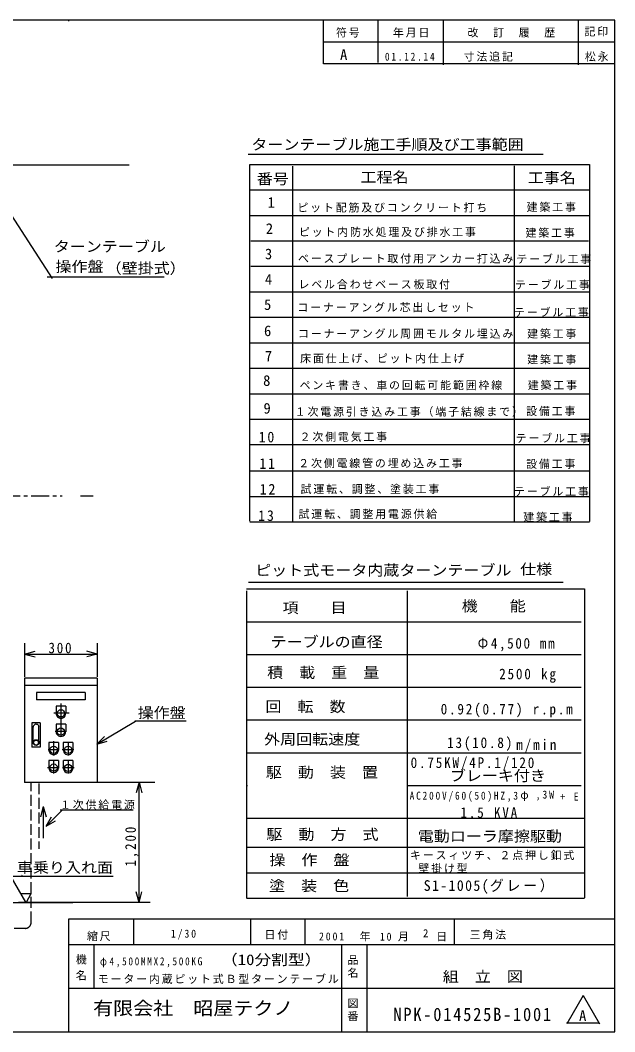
# Model space of a CAD drawing. Units: millimetres, scale not verified. Extents: x -5636 to 5974, y -4212 to 4128.
# Drawn here: x 1075 to 5974, y -4212 to 4128 of the extents above; entities that cross this region are included whole.
import ezdxf
from ezdxf.enums import TextEntityAlignment as Align

# ---------------------------------------------------------------- set-up
doc = ezdxf.new("R2010")
doc.units = ezdxf.units.MM
doc.header["$LTSCALE"] = 30
for name, pattern in [('CHAIN1', [8, 5, -1, 1, -1]), ('CHAIN2', [12, 9, -1, 1, -1]), ('DASHED3', [4, 3, -1])]:
    doc.linetypes.add(name, pattern=pattern)
doc.layers.add('0-0', color=7, linetype='Continuous')
doc.styles.add('@ＭＳ ゴシック', font='')
doc.styles.add('ＭＳ ゴシック', font='')
doc.styles.get('@ＭＳ ゴシック').set_extended_font_data('@MS Gothic')
doc.styles.get('ＭＳ ゴシック').set_extended_font_data('MS Gothic')

msp = doc.modelspace()

# ---------------------------------------------------------------- linework, layer by layer
at = {"layer": '0-0'}
for p, q in [((1473.75, 4120.31), (1473.75, 4127.81)), ((3573.75, 3767.47), (3573.75, 4127.81)), ((4023.75, 3780.44), (4023.75, 4127.81)), ((4563.75, 3760.98), (4563.75, 4127.81)), ((5673.75, 3760.98), (5673.75, 4127.81)), ((5973.75, 3947.81), (3573.75, 3947.81)), ((5973.75, 3767.81), (3573.75, 3767.81)), ((2951.89, 3023.1), (5383.25, 3023.1)), ((-964.99, 2935.58), (1971.33, 2935.58)), ((2967.19, 2938.73), (5765.62, 2938.73)), ((2967.19, -1.77), (2967.19, 2938.73)), ((3318.75, 2924.66), (3318.75, -1.77)), ((5143.73, 2926.02), (5143.73, -10.19)), ((5765.62, 2938.73), (5765.62, -5.98)), ((882.28, 2701.97), (1337.2, 1998.91)), ((2969.96, 2728.73), (5767.39, 2728.73)), ((2969.96, 2518.73), (5762.87, 2518.73)), ((2974.48, 2308.73), (5758.35, 2308.73)), ((2974.48, 2098.73), (5767.39, 2098.73)), ((1295.84, 2012.69), (2260.83, 2012.69)), ((2969.96, 1888.73), (5762.87, 1888.73)), ((2969.96, 1678.73), (5762.87, 1678.73)), ((2965.44, 1468.73), (5762.87, 1468.73)), ((2965.44, 1258.73), (5767.39, 1258.73)), ((2967.19, 1048.73), (5765.62, 1048.73)), ((2967.19, 838.73), (5765.62, 838.73)), ((2967.19, 628.73), (5765.62, 628.73)), ((2967.19, 411.65), (5765.62, 411.65)), ((1570.58, 205.58), (1675.14, 205.58)), ((2967.19, 201.65), (5765.62, 201.65)), ((2967.19, 201.65), (5765.62, 201.65)), ((2967.19, -8.35), (5765.62, -8.35)), ((2967.19, -8.35), (5765.62, -8.35)), ((2940.44, -561.39), (5724.82, -561.39)), ((2940.44, -575.45), (2940.44, -3107.74)), ((2954.5, -505.14), (5549.41, -505.14)), ((4262.32, -575.45), (4262.32, -3098.08)), ((5724.82, -561.39), (5724.82, -3107.74)), ((2940.44, -831.39), (5696.69, -831.39)), ((1109.73, -1008.29), (1109.73, -1285.89)), ((1109.73, -1098.29), (1196.66, -1075)), ((1709.73, -1098.29), (1622.79, -1075)), ((1709.73, -1008.29), (1709.73, -1285.89)), ((1109.73, -1098.29), (1709.73, -1098.29)), ((1109.73, -1098.29), (1196.66, -1121.59)), ((1709.73, -1098.29), (1622.79, -1121.59)), ((2940.44, -1101.39), (5696.69, -1101.39)), ((1709.73, -1296.32), (1109.73, -1296.32)), ((1109.73, -1296.32), (1109.73, -2156.32)), ((1709.73, -1296.32), (1709.73, -2156.32)), ((1709.73, -1356.32), (1109.73, -1356.32)), ((1209.73, -1416.32), (1209.73, -1476.32)), ((1609.73, -1416.32), (1209.73, -1416.32)), ((1609.73, -1416.32), (1609.73, -1476.32)), ((2940.44, -1371.39), (5696.69, -1371.39)), ((1609.73, -1476.32), (1209.73, -1476.32)), ((1369.73, -1526.32), (1369.73, -1586.94)), ((1449.73, -1526.32), (1369.73, -1526.32)), ((1449.73, -1526.32), (1449.73, -1586.94)), ((1239.73, -1666.32), (1169.73, -1666.32)), ((1169.73, -1666.32), (1169.73, -1866.32)), ((1705.68, -1841.95), (2023.44, -1652.24)), ((2018.7, -1647.5), (2440.8, -1647.5)), ((2940.44, -1641.39), (5696.69, -1641.39)), ((1181.98, -1826.75), (1181.98, -1698.21)), ((1229.06, -1828.1), (1229.06, -1698.66)), ((1369.73, -1676.32), (1369.73, -1736.36)), ((1449.73, -1676.32), (1369.73, -1676.32)), ((1449.73, -1676.32), (1449.73, -1736.36)), ((1309.73, -1826.32), (1309.73, -1885.55)), ((1389.98, -1826.32), (1309.73, -1826.32)), ((1389.73, -1826.25), (1389.73, -1887)), ((1508.73, -1826.32), (1429.27, -1826.32)), ((1429.73, -1826.59), (1429.73, -1886.03)), ((1508.73, -1826.32), (1508.73, -1885.55)), ((1705.68, -1841.95), (1768.38, -1777.39)), ((1705.68, -1841.95), (1792.26, -1817.39)), ((2940.44, -1911.39), (5696.69, -1911.39)), ((1309.73, -1976.39), (1309.73, -2036.79)), ((1390.66, -1976.32), (1310.45, -1976.32)), ((1389.73, -1976.87), (1389.73, -2035.82)), ((1429.73, -1975.42), (1429.73, -2036.19)), ((1508.56, -1976.32), (1430.29, -1976.32)), ((1508.73, -1976.87), (1508.73, -2037.64)), ((2184.69, -2156.32), (1109.73, -2156.32)), ((2054.05, -2154.97), (2030.75, -2241.91)), ((2940.44, -2181.39), (2948.23, -2181.39)), ((4261.22, -2181.39), (5696.69, -2181.39)), ((1264.6, -2354.17), (1241.31, -2441.1)), ((1264.6, -2354.17), (1264.6, -2615.02)), ((1264.6, -2354.17), (1287.9, -2441.1)), ((1287.16, -2518.2), (1422, -2383.37)), ((1404.52, -2383.72), (2006.03, -2383.72)), ((1287.16, -2518.2), (1332.16, -2440.26)), ((1287.16, -2518.2), (1365.1, -2473.2)), ((2940.44, -2451.39), (5724.82, -2451.39)), ((2940.44, -2691.39), (5724.82, -2691.39)), ((2940.44, -2901.39), (5724.82, -2901.39)), ((997.49, -2930.52), (1839.33, -2930.52)), ((1119.67, -3142.47), (999.17, -2933.77)), ((1087.79, -2924.69), (1090.45, -2922.03)), ((1079.83, -3073.42), (1167.47, -3073.42)), ((1124.98, -3142.47), (1165.99, -3071.43)), ((2054.05, -3146.41), (2030.75, -3059.48)), ((2054.05, -3146.41), (2077.34, -3059.48)), ((868.6, -3146.41), (1509.03, -3146.41)), ((2144.05, -3146.41), (1061.49, -3146.41)), ((2940.44, -3111.39), (5724.82, -3111.39)), ((1473.75, -4212.19), (1473.75, -3282.19)), ((1473.75, -3282.19), (5973.75, -3282.19)), ((2007.97, -3281.34), (2007.97, -3489.77)), ((2973.75, -3496.02), (2973.75, -3283.94)), ((3423.75, -3485.82), (3423.75, -3286.43)), ((4653.75, -3496.02), (4653.75, -3283.85)), ((1473.6, -3492.19), (5973.75, -3492.19)), ((1683.75, -3846.52), (1683.75, -3489.77)), ((3723.75, -4212.19), (3723.75, -3493.29)), ((3933.75, -4212.19), (3933.75, -3493.29)), ((1473.6, -3852.19), (5973.75, -3852.19)), ((5713.93, -3912.06), (5578.93, -4145.89)), ((5713.93, -3912.06), (5848.93, -4145.89)), ((5576.48, -4138.68), (5846.48, -4138.68))]:
    msp.add_line(p, q, dxfattribs=at)
at = {"layer": '0-0', "linetype": 'CHAIN1'}
for p, q in [((-4356.24, 205.58), (1419.91, 205.58)), ((1479.12, -1586.32), (1351.13, -1586.32)), ((1457.15, -1736.32), (1362.02, -1736.32)), ((1349.73, -1815.34), (1349.73, -1933.66)), ((1469.73, -1820.73), (1469.73, -1933.66)), ((1396.32, -1886.32), (1303.98, -1886.32)), ((1517.58, -1886.32), (1420.88, -1886.32)), ((1349.73, -1969.14), (1349.73, -2081.73)), ((1469.73, -1969.82), (1469.73, -2083.66)), ((1396.32, -2036.32), (1299.34, -2036.32)), ((1518.23, -2036.32), (1423.61, -2036.32))]:
    msp.add_line(p, q, dxfattribs=at)
at = {"layer": '0-0', "linetype": 'CHAIN2'}
msp.add_line((1409.73, -1505.26), (1409.73, -1786.62), dxfattribs=at)
at = {"layer": '0-0', "linetype": 'DASHED3'}
for p, q in [((1165.01, -3309.63), (1165.01, -2159.72)), ((1226.66, -2164.46), (1226.66, -2705.13)), ((1115.01, -3359.63), (363.48, -3359.63))]:
    msp.add_line(p, q, dxfattribs=at)
at = {"layer": '0-0'}
msp.add_lwpolyline([(-5636.25, -4212.19), (5973.75, -4212.19), (5973.75, 4127.81), (-5636.25, 4127.81)], close=True, dxfattribs=at)
for points in [[(1239.73, -1666.32), (1239.73, -1866.32), (1169.73, -1866.32)], [(2054.05, -3146.41), (2054.05, -2154.97), (2077.34, -2241.91)]]:
    msp.add_lwpolyline(points, dxfattribs=at)
for centre, radius in [((1410.11, -1586.68), 30), ((1409.41, -1737.13), 30), ((1205.13, -1828.02), 24), ((1205.13, -1828.02), 20), ((1350.09, -1886.59), 30), ((1469.16, -1887.8), 30), ((1350.01, -2034.15), 30), ((1469.69, -2036.77), 30)]:
    msp.add_circle(centre, radius, dxfattribs=at)
for centre, radius, start, end in [((1410.11, -1586.68), 40, 178.8767, 1.14576), ((1205.57, -1700.46), 24, 356.61144, 180.71616), ((1409.41, -1737.13), 40, 178.87076, 1.08645), ((1350.09, -1886.59), 40, 179.1449, 0.8814), ((1469.16, -1887.8), 40, 177.43623, 1.70981), ((1350.01, -2034.15), 40, 181.99427, 356.39607), ((1469.69, -2036.77), 40, 180.6766, 359.32713)]:
    msp.add_arc(centre, radius, start, end, dxfattribs=at)
at = {"layer": '0-0', "linetype": 'DASHED3'}
msp.add_arc((1115.01, -3309.63), 50, 270, 0, dxfattribs=at)

# ---------------------------------------------------------------- texts
at = {"layer": '0-0', "style": 'ＭＳ ゴシック'}
for s, height, p in [('A', 87.98, (3710.19, 3773.95)), ('1', 87.98, (3113.25, 2555.6)), ('2', 87.98, (3098.34, 2339.38)), ('3', 87.98, (3090.88, 2130.63)), ('4', 87.98, (3090.88, 1921.87)), ('5', 87.98, (3083.43, 1713.11)), ('6', 87.98, (3083.43, 1496.9)), ('7', 87.98, (3090.88, 1288.14)), ('8', 87.98, (3075.97, 1086.84)), ('9', 87.98, (3079.08, 858.28)), ('φ', 65.98, (5195.93, -2311.27)), ('2', 65.98, (4393.36, -3452.33)), ('機', 65.98, (1532.74, -3669.03)), ('名', 65.98, (1532.74, -3800.34)), ('A', 87.98, (5679.65, -4149.45))]:
    msp.add_text(s, height=height, dxfattribs=at).set_placement(p, align=Align.BOTTOM_LEFT)
for s, height, width, p in [('ターンテーブル施工手順及び工事範囲', 87.98, 1.1, (2979.05, 3032.76)), ('番号', 87.98, 1.1, (3023.78, 2749.45)), ('工程名', 87.98, 1.1, (3878.34, 2763.32)), ('工事名', 87.98, 1.1, (5256.71, 2758.81)), ('ターンテーブル', 87.98, 1.1, (1350.98, 2191.9)), ('操作盤', 87.98, 1.1, (1364.77, 2026.48)), ('（壁掛式）', 87.98, 1.1, (1778.34, 2012.69)), ('ピット式モータ内蔵ターンテーブル', 87.98, 1.1, (3010.75, -477.02)), ('仕様', 87.98, 1.1, (5194.02, -468.98)), ('項\u3000\u3000目', 87.98, 1.1, (3235.75, -786.39)), ('機\u3000\u3000能', 87.98, 1.1, (4712.32, -772.33)), ('テーブルの直径', 87.98, 1.1, (3137.32, -1067.64)), ('積\u3000載\u3000重\u3000量', 87.98, 1.1, (3109.19, -1320.77)), ('回\u3000転\u3000数', 87.98, 1.1, (3095.13, -1602.02)), ('操作盤', 87.98, 1.1, (2042.41, -1652.24)), ('外周回転速度\u3000', 87.98, 1.1, (3084.24, -1870.48)), ('駆\u3000動\u3000装\u3000置', 87.98, 1.1, (3098.11, -2143.75)), ('ブレーキ付き', 87.98, 1.1, (4614.49, -2171.33)), ('駆\u3000動\u3000方\u3000式', 87.98, 1.1, (3103.39, -2655.47)), ('電動ローラ摩擦駆動', 87.98, 1.1, (4350.42, -2670.14)), ('操\u3000作\u3000盤', 87.98, 1.1, (3127.85, -2865.75)), ('車乗り入れ面', 87.98, 1.1, (1047.13, -2928.15)), ('塗\u3000装\u3000色', 87.98, 1.1, (3125.13, -3078.77)), ('（10分割型）', 87.98, 1.15, (2728.94, -3688.68)), ('組\u3000立\u3000図', 87.98, 1.1, (4556.55, -3828.16)), ('有限会社\u3000昭屋テクノ', 110, 1.1, (1675.36, -4105.76))]:
    msp.add_text(s, height=height, dxfattribs=dict(at, width=width)).set_placement(p, align=Align.BOTTOM_LEFT)
at = {"layer": '0-0', "attachment_point": 7, "style": 'ＭＳ ゴシック'}
for s, insert, char_height in [('\\T1.17;符号', (3676.12, 3985.12), 65.98), ('\\T1.17;年月日', (4145.36, 3985.12), 65.98), ('\\T1.17;改\u3000訂\u3000履\u3000歴', (4760.66, 3985.12), 65.98), ('\\T1.17;記印', (5724, 3994.44), 65.98), ('\\T1.39;\\W0.85;01.12.14', (4079.86, 3793.41), 65.98), ('\\T1.17;寸法追記', (4728.42, 3786.93), 65.98), ('\\T1.17;松永', (5727.19, 3786.93), 65.98), ('\\T1.17;ピット配筋及びコンクリート打ち', (3358.62, 2541.88), 65.98), ('\\T1.17;建築工事', (5247.68, 2546.4), 65.98), ('\\T1.17;ピット内防水処理及び排水工事', (3371.11, 2341.3), 65.98), ('\\T1.17;建築工事', (5238.64, 2333.99), 65.98), ('\\T1.17;ベースプレート取付用アンカー打込み', (3363.14, 2121.59), 65.98), ('\\T1.17;テーブル工事', (5163.34, 2117.99), 65.98), ('\\T1.17;レベル合わせベース板取付', (3367.66, 1909.18), 65.98), ('\\T1.17;テーブル工事', (5151.88, 1906.13), 65.98), ('\\T1.17;コーナーアングル芯出しセット', (3358.62, 1719.37), 65.98), ('\\T1.17;テーブル工事', (5143.73, 1678.73), 65.98), ('\\T1.17;コーナーアングル周囲モルタル埋込み', (3363.14, 1502.45), 65.98), ('\\T1.17;建築工事', (5252.19, 1502.45), 65.98), ('\\T1.17;床面仕上げ、ピット内仕上げ', (3381.22, 1299.08), 65.98), ('\\T1.17;建築工事', (5252.19, 1290.04), 65.98), ('\\T1.17;ペンキ書き、車の回転可能範囲枠線', (3376.7, 1077.64), 65.98), ('\\T1.17;建築工事', (5256.71, 1077.64), 65.98), ('\\T1.17;１次電源引き込み工事（端子結線まで）', (3336.75, 858.28), 65.98), ('\\T1.17;設備工事', (5243.5, 864), 65.98), ('\\T1.27;\\W0.95;10', (3039, 646.42), 87.98), ('\\T1.17;２次側電気工事', (3376.83, 652.14), 65.98), ('\\T1.17;テーブル工事', (5157.61, 640.69), 65.98), ('\\T1.27;\\W0.95;11', (3044.73, 428.83), 87.98), ('\\T1.17;２次側電線管の埋め込み工事', (3365.38, 434.56), 65.98), ('\\T1.17;設備工事', (5243.5, 428.83), 65.98), ('\\T1.27;\\W0.95;12', (3048.1, 217.15), 87.98), ('\\T1.17;試運転、調整、塗装工事', (3384.89, 221.36), 65.98), ('\\T1.17;テーブル工事', (5143.73, 201.65), 65.98), ('\\T1.27;\\W0.95;13', (3035.47, -1.77), 87.98), ('\\T1.17;試運転、調整用電源供給', (3368.06, 15.07), 65.98), ('\\T1.17;建築工事', (5220.44, -10.19), 65.98), ('\\T1.25;\\W0.9;Φ4,500\\~mm', (4844.34, -1075.91), 87.98), ('\\T1.27;\\W0.9;300', (1306.95, -1092.66), 87.98), ('\\T1.28;\\W0.9;2500\\~kg', (5021.69, -1334.83), 87.98), ('\\T1.28;\\W0.9;0.92(0.77)\\~r.p.m', (4539.45, -1621), 87.98), ('\\T1.28;\\W0.9;13(10.8)', (4592.55, -1896.15), 87.98), ('\\T1.28;\\W0.9;m/min', (5162.5, -1910.86), 87.98), ('\\T1.28;\\W0.9;0.75KW/4P.1/120', (4291.74, -2058.85), 87.98), ('\\T1.4;\\W0.85;AC200V/60(50)HZ,3', (4283.62, -2316.1), 65.98), ('\\T1.38;\\W0.9;,3W', (5321.44, -2306.45), 65.98), ('\\T1.38;\\W0.9;+\\~E', (5524.17, -2306.45), 65.98), ('\\T1.17;１次供給電源', (1402.08, -2381.28), 65.98), ('\\T1.28;\\W0.9;1.5\\~KVA', (4702.52, -2450.08), 87.98), ('\\T1.17;キースィツチ、２点押し釦式', (4286.84, -2797.29), 65.98), ('\\T1.17;壁掛け型', (4355.31, -2904.87), 65.98), ('\\T1.2;\\W0.95;S1-1005(グレー）', (4399.47, -3073.95), 87.98), ('\\T1.17;縮尺', (1624.45, -3464.76), 65.98), ('\\T1.38;\\W0.9;1/30', (2316.07, -3452.25), 65.98), ('\\T1.17;日付', (3088.09, -3452.25), 65.98), ('\\T1.38;\\W0.9;2001', (3536.71, -3459.93), 65.98), ('\\T1.17;\u3000\u3000\u3000年\u3000\u3000月\u3000\u3000日', (3555.23, -3467.16), 65.98), ('\\T1.36;\\W0.9;10', (4038.6, -3462.01), 65.98), ('\\T1.17;三角法', (4777.8, -3452.25), 65.98), ('\\T1.36;\\W0.85;φ4,500MMX2,500KG', (1731.44, -3682.24), 65.98), ('\\T1.17;モーター内蔵ピット式Ｂ型ターンテーブル', (1713.89, -3817.73), 65.98), ('\\T1.22;\\W0.9;NPK-014525B-1001', (4149.7, -4125.67), 110)]:
    msp.add_mtext(s, dxfattribs=dict(at, insert=insert, char_height=char_height))
at = {"layer": '0-0', "attachment_point": 7}
for s, insert, char_height, rotation, style in [('\\T1.28;\\W0.9;1,200', (2050.04, -2850.74), 87.98, 90, 'ＭＳ ゴシック'), ('\\T1.17;品名', (3773.47, -3574.21), 65.98, 270, '@ＭＳ ゴシック'), ('\\T1.17;図番', (3773.47, -3931.33), 65.98, 270, '@ＭＳ ゴシック')]:
    msp.add_mtext(s, dxfattribs=dict(at, insert=insert, char_height=char_height, rotation=rotation, style=style))

doc.saveas('drawing.dxf')
